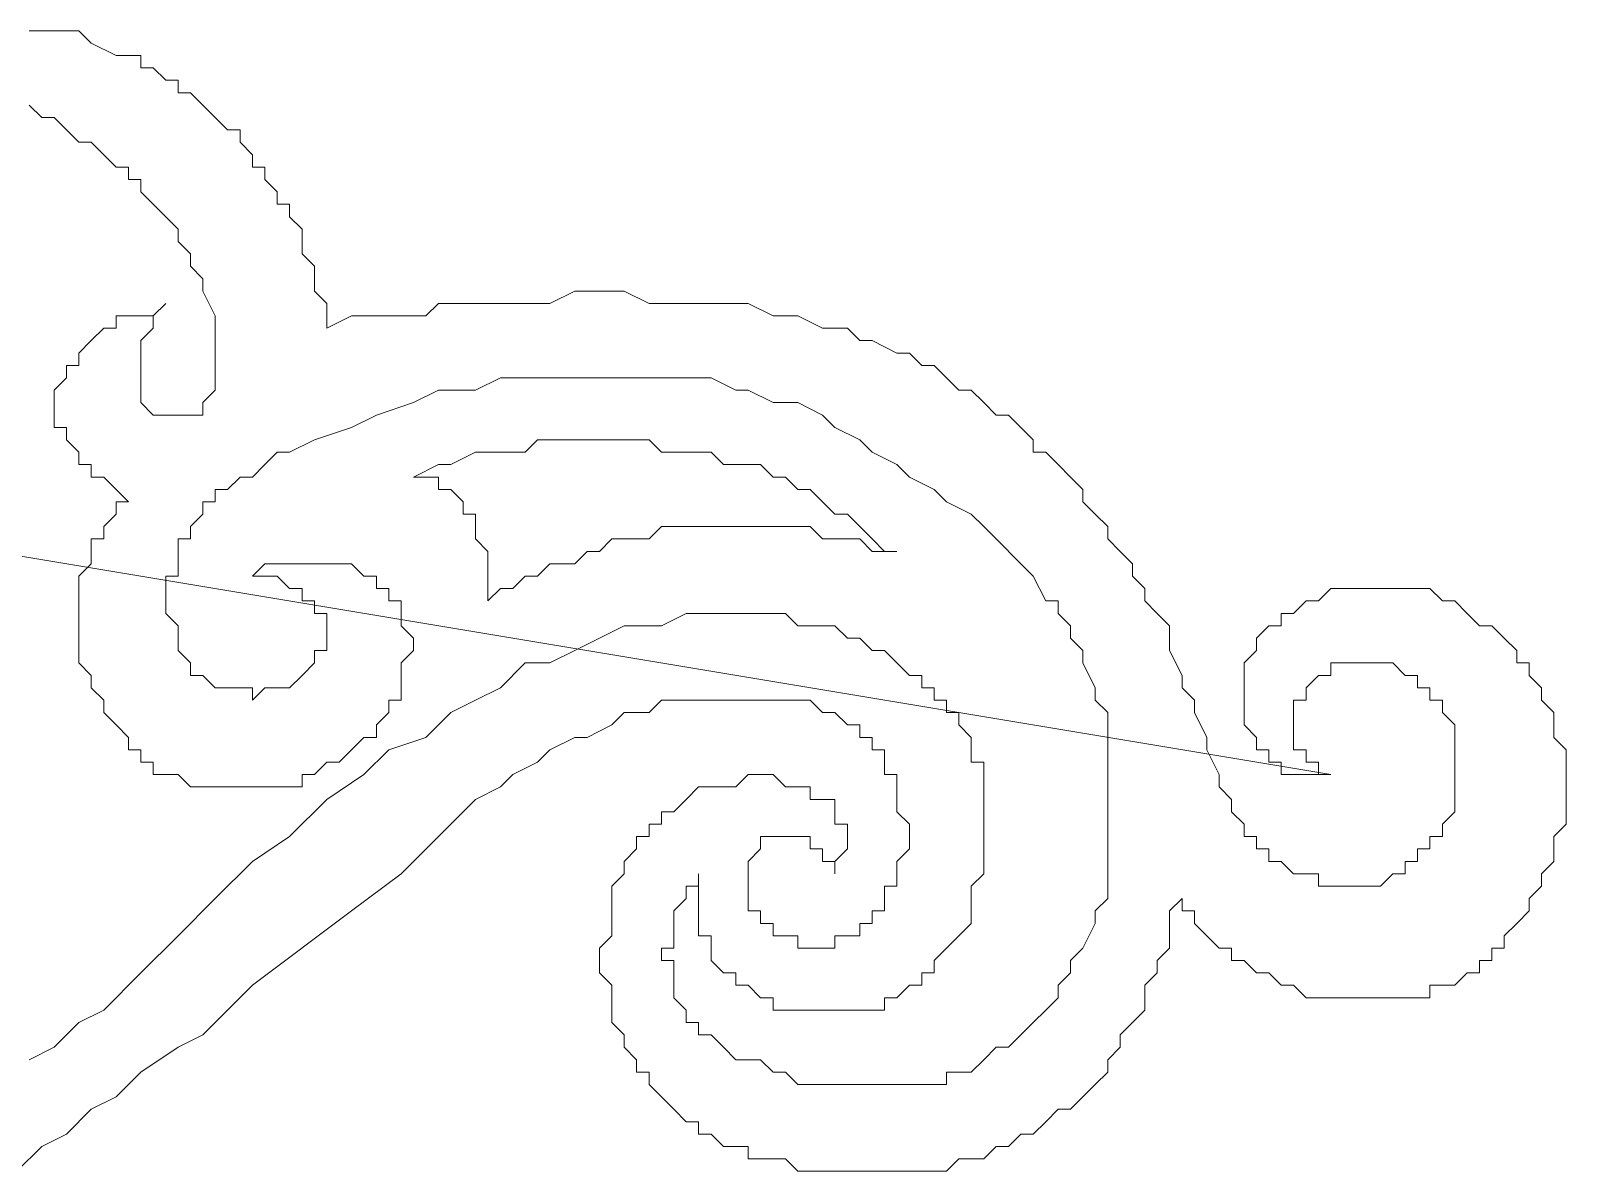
# Model space of a CAD drawing. Extents: x -66030 to 95157, y -13132 to 45879.
# Drawn here: x -4033.6 to -3549.7, y 10040.2 to 10399.6 of the extents above; entities that cross this region are included whole.
import ezdxf

# ---------------------------------------------------------------- set-up
doc = ezdxf.new("R2010")
doc.units = 0
doc.header["$LTSCALE"] = 100
doc.header["$MEASUREMENT"] = 0
doc.layers.get('0').update_dxf_attribs({"linetype": 'CONTINUOUS'})

msp = doc.modelspace()

# ---------------------------------------------------------------- linework, layer by layer
at = {"lineweight": 0}
for points in [[(-3623.89, 10165.19), (-3623.89, 10165.19), (-3627.8, 10165.19), (-3627.8, 10169.1), (-3631.7, 10169.1), (-3631.7, 10169.1), (-3631.7, 10173), (-3635.61, 10173), (-3635.61, 10176.91), (-3635.61, 10176.91), (-3635.61, 10176.91), (-3635.61, 10180.82), (-3635.61, 10180.82), (-3635.61, 10184.72), (-3635.61, 10184.72), (-3635.61, 10188.63), (-3635.61, 10188.63), (-3631.7, 10188.63), (-3631.7, 10192.53), (-3631.7, 10192.53), (-3627.8, 10196.44), (-3627.8, 10196.44), (-3627.8, 10196.44), (-3623.89, 10196.44), (-3623.89, 10200.35), (-3619.99, 10200.35), (-3619.99, 10200.35), (-3616.08, 10200.35), (-3612.17, 10200.35), (-3612.17, 10200.35), (-3608.27, 10200.35), (-3604.36, 10200.35), (-3604.36, 10200.35), (-3600.46, 10196.44), (-3600.46, 10196.44), (-3596.55, 10196.44), (-3596.55, 10192.53), (-3592.64, 10192.53), (-3592.64, 10188.63), (-3588.74, 10188.63), (-3588.74, 10184.72), (-3588.74, 10184.72), (-3584.83, 10180.82), (-3584.83, 10180.82), (-3584.83, 10176.91), (-3584.83, 10173), (-3584.83, 10173), (-3584.83, 10169.1), (-3584.83, 10165.19), (-3584.83, 10165.19), (-3584.83, 10161.29), (-3584.83, 10157.38), (-3584.83, 10157.38), (-3584.83, 10153.47), (-3588.74, 10149.57), (-3588.74, 10149.57), (-3588.74, 10145.66), (-3592.64, 10145.66), (-3592.64, 10141.76), (-3596.55, 10141.76), (-3596.55, 10137.85), (-3600.46, 10137.85), (-3600.46, 10133.94), (-3604.36, 10133.94), (-3608.27, 10130.04), (-3608.27, 10130.04), (-3612.17, 10130.04), (-3616.08, 10130.04), (-3616.08, 10130.04), (-3619.99, 10130.04), (-3623.89, 10130.04), (-3623.89, 10130.04), (-3627.8, 10130.04), (-3627.8, 10133.94), (-3631.7, 10133.94), (-3631.7, 10133.94), (-3635.61, 10133.94), (-3635.61, 10133.94), (-3639.52, 10137.85), (-3639.52, 10137.85), (-3643.42, 10137.85), (-3643.42, 10141.76), (-3647.33, 10141.76), (-3647.33, 10145.66), (-3651.23, 10145.66), (-3651.23, 10149.57), (-3651.23, 10149.57), (-3655.14, 10153.47), (-3655.14, 10153.47), (-3655.14, 10157.38), (-3659.05, 10161.29), (-3659.05, 10165.19), (-3662.95, 10173), (-3662.95, 10176.91), (-3666.86, 10184.72), (-3666.86, 10188.63), (-3670.76, 10192.53), (-3670.76, 10196.44), (-3674.67, 10204.25), (-3674.67, 10208.16), (-3674.67, 10212.06), (-3678.58, 10215.97), (-3682.48, 10219.88), (-3682.48, 10223.78), (-3686.39, 10227.69), (-3686.39, 10231.59), (-3690.29, 10235.5), (-3694.2, 10239.41), (-3694.2, 10243.31), (-3698.11, 10247.22), (-3702.01, 10251.12), (-3702.01, 10255.03), (-3705.92, 10258.94), (-3709.82, 10262.84), (-3713.73, 10266.75), (-3717.64, 10266.75), (-3717.64, 10270.65), (-3721.54, 10274.56), (-3725.45, 10278.47), (-3729.35, 10278.47), (-3733.26, 10282.37), (-3737.17, 10286.28), (-3741.07, 10286.28), (-3744.98, 10290.18), (-3748.88, 10294.09), (-3752.79, 10294.09), (-3756.7, 10298), (-3760.6, 10298), (-3768.41, 10301.9), (-3772.32, 10301.9), (-3776.22, 10305.81), (-3780.13, 10305.81), (-3784.04, 10305.81), (-3791.85, 10309.71), (-3795.75, 10309.71), (-3799.66, 10309.71), (-3807.47, 10313.62), (-3811.38, 10313.62), (-3815.28, 10313.62), (-3823.1, 10313.62), (-3827, 10313.62), (-3834.81, 10313.62), (-3838.72, 10313.62), (-3846.53, 10317.53), (-3850.44, 10317.53), (-3858.25, 10317.53), (-3862.16, 10317.53), (-3869.97, 10313.62), (-3877.78, 10313.62), (-3881.69, 10313.62), (-3889.5, 10313.62), (-3897.31, 10313.62), (-3905.12, 10313.62), (-3909.03, 10309.71), (-3916.84, 10309.71), (-3924.65, 10309.71), (-3932.46, 10309.71), (-3940.28, 10305.81), (-3940.28, 10309.71), (-3940.28, 10313.62), (-3944.18, 10317.53), (-3944.18, 10321.43), (-3944.18, 10325.34), (-3948.09, 10329.24), (-3948.09, 10333.15), (-3948.09, 10337.05), (-3951.99, 10340.96), (-3951.99, 10344.87), (-3955.9, 10344.87), (-3955.9, 10348.77), (-3959.81, 10352.68), (-3959.81, 10356.58), (-3963.71, 10356.58), (-3963.71, 10360.49), (-3967.62, 10364.4), (-3967.62, 10368.3), (-3971.52, 10368.3), (-3975.43, 10372.21), (-3975.43, 10372.21), (-3979.34, 10376.11), (-3979.34, 10376.11), (-3983.24, 10380.02), (-3987.15, 10380.02), (-3987.15, 10383.93), (-3991.05, 10383.93), (-3994.96, 10387.83), (-3998.87, 10387.83), (-3998.87, 10391.74), (-4006.68, 10391.74), (-4014.49, 10395.64), (-4018.39, 10399.55), (-4026.21, 10399.55), (-4034.02, 10399.55)], [(-4034.02, 10376.11), (-4030.11, 10372.21), (-4026.21, 10372.21), (-4022.3, 10368.3), (-4022.3, 10368.3), (-4018.39, 10364.4), (-4014.49, 10364.4), (-4010.58, 10360.49), (-4010.58, 10360.49), (-4006.68, 10356.58), (-4002.77, 10356.58), (-4002.77, 10352.68), (-3998.87, 10352.68), (-3998.87, 10348.77), (-3994.96, 10344.87), (-3994.96, 10344.87), (-3991.05, 10340.96), (-3991.05, 10340.96), (-3987.15, 10337.05), (-3987.15, 10333.15), (-3983.24, 10329.24), (-3983.24, 10325.34), (-3979.34, 10321.43), (-3979.34, 10317.53), (-3975.43, 10309.71), (-3975.43, 10305.81), (-3975.43, 10301.9), (-3975.43, 10298), (-3975.43, 10294.09), (-3975.43, 10290.18), (-3975.43, 10286.28), (-3975.43, 10286.28), (-3975.43, 10286.28), (-3979.34, 10282.37), (-3979.34, 10282.37), (-3979.34, 10282.37), (-3979.34, 10282.37), (-3979.34, 10278.47), (-3983.24, 10278.47), (-3983.24, 10278.47), (-3983.24, 10278.47), (-3987.15, 10278.47), (-3987.15, 10278.47), (-3987.15, 10278.47), (-3987.15, 10278.47), (-3991.05, 10278.47), (-3994.96, 10278.47), (-3994.96, 10278.47), (-3994.96, 10278.47), (-3998.87, 10282.37), (-3998.87, 10282.37), (-3998.87, 10282.37), (-3998.87, 10282.37), (-3998.87, 10282.37), (-3998.87, 10286.28), (-3998.87, 10286.28), (-3998.87, 10290.18), (-3998.87, 10294.09), (-3998.87, 10294.09), (-3998.87, 10298), (-3998.87, 10301.9), (-3994.96, 10305.81), (-3994.96, 10309.71), (-3991.05, 10313.62), (-3994.96, 10309.71), (-3998.87, 10309.71), (-3998.87, 10309.71), (-4002.77, 10309.71), (-4006.68, 10309.71), (-4006.68, 10305.81), (-4010.58, 10305.81), (-4010.58, 10305.81), (-4014.49, 10301.9), (-4014.49, 10301.9), (-4018.39, 10298), (-4018.39, 10298), (-4018.39, 10294.09), (-4022.3, 10294.09), (-4022.3, 10290.18), (-4022.3, 10290.18), (-4026.21, 10286.28), (-4026.21, 10286.28), (-4026.21, 10282.37), (-4026.21, 10282.37), (-4026.21, 10278.47), (-4026.21, 10274.56), (-4022.3, 10274.56), (-4022.3, 10270.65), (-4022.3, 10270.65), (-4018.39, 10266.75), (-4018.39, 10262.84), (-4014.49, 10262.84), (-4014.49, 10258.94), (-4010.58, 10258.94), (-4006.68, 10255.03), (-4002.77, 10251.12), (-4006.68, 10251.12), (-4006.68, 10247.22), (-4010.58, 10243.31), (-4010.58, 10239.41), (-4014.49, 10239.41), (-4014.49, 10235.5), (-4014.49, 10231.59), (-4018.39, 10227.69), (-4018.39, 10227.69), (-4018.39, 10223.78), (-4018.39, 10219.88), (-4018.39, 10215.97), (-4018.39, 10212.06), (-4018.39, 10212.06), (-4018.39, 10208.16), (-4018.39, 10204.25), (-4018.39, 10204.25), (-4018.39, 10200.35), (-4014.49, 10196.44), (-4014.49, 10192.53), (-4014.49, 10192.53), (-4010.58, 10188.63), (-4010.58, 10184.72), (-4010.58, 10184.72), (-4006.68, 10180.82), (-4006.68, 10180.82), (-4002.77, 10176.91), (-4002.77, 10173), (-3998.87, 10173), (-3998.87, 10169.1), (-3994.96, 10169.1), (-3994.96, 10165.19), (-3991.05, 10165.19), (-3991.05, 10165.19), (-3987.15, 10165.19), (-3983.24, 10161.29), (-3979.34, 10161.29), (-3979.34, 10161.29), (-3975.43, 10161.29), (-3971.52, 10161.29), (-3967.62, 10161.29), (-3963.71, 10161.29), (-3959.81, 10161.29), (-3955.9, 10161.29), (-3951.99, 10161.29), (-3948.09, 10161.29), (-3948.09, 10165.19), (-3944.18, 10165.19), (-3940.28, 10169.1), (-3936.37, 10169.1), (-3932.46, 10173), (-3932.46, 10173), (-3928.56, 10176.91), (-3924.65, 10176.91), (-3924.65, 10180.82), (-3920.75, 10184.72), (-3920.75, 10188.63), (-3916.84, 10188.63), (-3916.84, 10192.53), (-3916.84, 10196.44), (-3916.84, 10200.35), (-3912.93, 10204.25), (-3912.93, 10208.16), (-3912.93, 10208.16), (-3916.84, 10212.06), (-3916.84, 10212.06), (-3916.84, 10215.97), (-3916.84, 10215.97), (-3916.84, 10219.88), (-3916.84, 10219.88), (-3920.75, 10219.88), (-3920.75, 10223.78), (-3920.75, 10223.78), (-3924.65, 10223.78), (-3924.65, 10223.78), (-3924.65, 10227.69), (-3924.65, 10227.69), (-3928.56, 10227.69), (-3932.46, 10231.59), (-3932.46, 10231.59), (-3936.37, 10231.59), (-3940.28, 10231.59), (-3944.18, 10231.59), (-3948.09, 10231.59), (-3951.99, 10231.59), (-3955.9, 10231.59), (-3959.81, 10231.59), (-3963.71, 10227.69), (-3959.81, 10227.69), (-3955.9, 10227.69), (-3951.99, 10223.78), (-3951.99, 10223.78), (-3948.09, 10223.78), (-3948.09, 10219.88), (-3944.18, 10219.88), (-3944.18, 10215.97), (-3944.18, 10215.97), (-3940.28, 10215.97), (-3940.28, 10212.06), (-3940.28, 10212.06), (-3940.28, 10208.16), (-3940.28, 10208.16), (-3940.28, 10208.16), (-3940.28, 10204.25), (-3940.28, 10204.25), (-3944.18, 10204.25), (-3944.18, 10200.35), (-3944.18, 10200.35), (-3944.18, 10200.35), (-3948.09, 10196.44), (-3948.09, 10196.44), (-3948.09, 10196.44), (-3951.99, 10192.53), (-3951.99, 10192.53), (-3955.9, 10192.53), (-3955.9, 10192.53), (-3955.9, 10192.53), (-3959.81, 10192.53), (-3959.81, 10192.53), (-3963.71, 10188.63), (-3963.71, 10192.53), (-3967.62, 10192.53), (-3967.62, 10192.53), (-3971.52, 10192.53), (-3971.52, 10192.53), (-3975.43, 10192.53), (-3975.43, 10192.53), (-3979.34, 10196.44), (-3979.34, 10196.44), (-3983.24, 10196.44), (-3983.24, 10200.35), (-3983.24, 10200.35), (-3987.15, 10204.25), (-3987.15, 10204.25), (-3987.15, 10208.16), (-3987.15, 10208.16), (-3987.15, 10208.16), (-3987.15, 10212.06), (-3991.05, 10215.97), (-3991.05, 10215.97), (-3991.05, 10219.88), (-3991.05, 10219.88), (-3991.05, 10223.78), (-3991.05, 10223.78), (-3991.05, 10227.69), (-3987.15, 10227.69), (-3987.15, 10231.59), (-3987.15, 10231.59), (-3987.15, 10235.5), (-3987.15, 10239.41), (-3983.24, 10239.41), (-3983.24, 10243.31), (-3983.24, 10243.31), (-3979.34, 10247.22), (-3979.34, 10247.22), (-3979.34, 10251.12), (-3975.43, 10251.12), (-3975.43, 10255.03), (-3971.52, 10255.03), (-3967.62, 10258.94), (-3967.62, 10258.94), (-3963.71, 10258.94), (-3959.81, 10262.84), (-3959.81, 10262.84), (-3955.9, 10266.75), (-3951.99, 10266.75), (-3944.18, 10270.65), (-3932.46, 10274.56), (-3924.65, 10278.47), (-3912.93, 10282.37), (-3905.12, 10286.28), (-3893.4, 10286.28), (-3885.59, 10290.18), (-3877.78, 10290.18), (-3866.06, 10290.18), (-3858.25, 10290.18), (-3850.44, 10290.18), (-3842.63, 10290.18), (-3834.81, 10290.18), (-3827, 10290.18), (-3819.19, 10290.18), (-3811.38, 10286.28), (-3807.47, 10286.28), (-3799.66, 10282.37), (-3791.85, 10282.37), (-3784.04, 10278.47), (-3780.13, 10274.56), (-3772.32, 10270.65), (-3768.41, 10266.75), (-3760.6, 10262.84), (-3756.7, 10258.94), (-3748.88, 10255.03), (-3744.98, 10251.12), (-3737.17, 10247.22), (-3733.26, 10243.31), (-3729.35, 10239.41), (-3721.54, 10231.59), (-3717.64, 10227.69), (-3713.73, 10219.88), (-3709.82, 10219.88), (-3709.82, 10215.97), (-3705.92, 10212.06), (-3705.92, 10208.16), (-3702.01, 10204.25), (-3702.01, 10200.35), (-3698.11, 10192.53), (-3698.11, 10188.63), (-3694.2, 10184.72), (-3694.2, 10176.91), (-3694.2, 10173), (-3694.2, 10165.19), (-3694.2, 10161.29), (-3694.2, 10153.47), (-3694.2, 10149.57), (-3694.2, 10145.66), (-3694.2, 10137.85), (-3694.2, 10133.94), (-3694.2, 10126.13), (-3698.11, 10122.23), (-3698.11, 10118.32), (-3702.01, 10110.51), (-3705.92, 10106.6), (-3705.92, 10102.7), (-3709.82, 10098.79), (-3709.82, 10098.79), (-3709.82, 10094.88), (-3713.73, 10090.98), (-3713.73, 10090.98), (-3717.64, 10087.07), (-3717.64, 10087.07), (-3721.54, 10083.17), (-3721.54, 10083.17), (-3725.45, 10079.26), (-3729.35, 10079.26), (-3729.35, 10079.26), (-3733.26, 10075.36), (-3733.26, 10075.36), (-3737.17, 10071.45), (-3741.07, 10071.45), (-3744.98, 10071.45), (-3744.98, 10067.54), (-3748.88, 10067.54), (-3756.7, 10067.54), (-3760.6, 10067.54), (-3764.51, 10067.54), (-3768.41, 10067.54), (-3776.22, 10067.54), (-3780.13, 10067.54), (-3784.04, 10067.54), (-3787.94, 10067.54), (-3791.85, 10067.54), (-3795.75, 10071.45), (-3799.66, 10071.45), (-3803.57, 10075.36), (-3807.47, 10075.36), (-3811.38, 10075.36), (-3815.28, 10079.26), (-3819.19, 10083.17), (-3819.19, 10083.17), (-3823.1, 10083.17), (-3823.1, 10087.07), (-3823.1, 10087.07), (-3827, 10087.07), (-3827, 10090.98), (-3827, 10090.98), (-3827, 10090.98), (-3830.91, 10094.88), (-3830.91, 10098.79), (-3830.91, 10098.79), (-3830.91, 10098.79), (-3830.91, 10102.7), (-3830.91, 10102.7), (-3830.91, 10106.6), (-3834.81, 10106.6), (-3834.81, 10110.51), (-3830.91, 10110.51), (-3830.91, 10114.41), (-3830.91, 10114.41), (-3830.91, 10118.32), (-3830.91, 10118.32), (-3830.91, 10122.23), (-3830.91, 10122.23), (-3827, 10126.13), (-3827, 10126.13), (-3827, 10130.04), (-3823.1, 10130.04), (-3823.1, 10133.94), (-3823.1, 10133.94), (-3823.1, 10130.04), (-3823.1, 10130.04), (-3823.1, 10126.13), (-3823.1, 10126.13), (-3823.1, 10126.13), (-3823.1, 10122.23), (-3823.1, 10118.32), (-3823.1, 10114.41), (-3819.19, 10114.41), (-3819.19, 10110.51), (-3819.19, 10106.6), (-3815.28, 10102.7), (-3815.28, 10102.7), (-3811.38, 10102.7), (-3811.38, 10098.79), (-3807.47, 10098.79), (-3803.57, 10094.88), (-3799.66, 10094.88), (-3799.66, 10090.98), (-3795.75, 10090.98), (-3791.85, 10090.98), (-3787.94, 10090.98), (-3784.04, 10090.98), (-3780.13, 10090.98), (-3776.22, 10090.98), (-3776.22, 10090.98), (-3772.32, 10090.98), (-3772.32, 10090.98), (-3768.41, 10090.98), (-3768.41, 10090.98), (-3764.51, 10090.98), (-3764.51, 10094.88), (-3760.6, 10094.88), (-3760.6, 10094.88), (-3756.7, 10098.79), (-3756.7, 10098.79), (-3752.79, 10098.79), (-3752.79, 10102.7), (-3748.88, 10102.7), (-3748.88, 10106.6), (-3748.88, 10106.6), (-3744.98, 10110.51), (-3744.98, 10110.51), (-3741.07, 10114.41), (-3741.07, 10114.41), (-3737.17, 10118.32), (-3737.17, 10126.13), (-3737.17, 10130.04), (-3733.26, 10133.94), (-3733.26, 10141.76), (-3733.26, 10145.66), (-3733.26, 10149.57), (-3733.26, 10157.38), (-3733.26, 10157.38), (-3733.26, 10161.29), (-3733.26, 10165.19), (-3733.26, 10165.19), (-3733.26, 10169.1), (-3737.17, 10169.1), (-3737.17, 10173), (-3737.17, 10173), (-3737.17, 10176.91), (-3741.07, 10180.82), (-3741.07, 10180.82), (-3741.07, 10184.72), (-3744.98, 10184.72), (-3744.98, 10188.63), (-3748.88, 10188.63), (-3748.88, 10192.53), (-3752.79, 10192.53), (-3752.79, 10196.44), (-3756.7, 10196.44), (-3760.6, 10200.35), (-3760.6, 10200.35), (-3764.51, 10204.25), (-3768.41, 10204.25), (-3772.32, 10208.16), (-3772.32, 10208.16), (-3776.22, 10208.16), (-3780.13, 10212.06), (-3784.04, 10212.06), (-3787.94, 10212.06), (-3787.94, 10212.06), (-3791.85, 10212.06), (-3795.75, 10215.97), (-3799.66, 10215.97), (-3803.57, 10215.97), (-3803.57, 10215.97), (-3807.47, 10215.97), (-3811.38, 10215.97), (-3815.28, 10215.97), (-3819.19, 10215.97), (-3823.1, 10215.97), (-3823.1, 10215.97), (-3827, 10215.97), (-3834.81, 10212.06), (-3842.63, 10212.06), (-3846.53, 10212.06), (-3854.34, 10208.16), (-3862.16, 10204.25), (-3869.97, 10200.35), (-3877.78, 10200.35), (-3885.59, 10192.53), (-3893.4, 10188.63), (-3901.22, 10184.72), (-3909.03, 10176.91), (-3920.75, 10173), (-3928.56, 10165.19), (-3940.28, 10157.38), (-3951.99, 10145.66), (-3963.71, 10137.85), (-3975.43, 10126.13), (-3987.15, 10114.41), (-3998.87, 10102.7), (-4010.58, 10090.98), (-4018.39, 10087.07), (-4026.21, 10079.26), (-4034.02, 10075.36)], [(-4037.92, 10040.2), (-4030.11, 10048.01), (-4022.3, 10051.92), (-4014.49, 10059.73), (-4006.68, 10063.64), (-3998.87, 10071.45), (-3987.15, 10079.26), (-3979.34, 10083.17), (-3963.71, 10098.79), (-3932.46, 10122.23), (-3916.84, 10133.94), (-3905.12, 10145.66), (-3893.4, 10157.38), (-3885.59, 10161.29), (-3881.69, 10165.19), (-3873.87, 10169.1), (-3869.97, 10173), (-3862.16, 10176.91), (-3858.25, 10176.91), (-3850.44, 10180.82), (-3850.44, 10180.82), (-3846.53, 10184.72), (-3842.63, 10184.72), (-3838.72, 10184.72), (-3834.81, 10188.63), (-3830.91, 10188.63), (-3830.91, 10188.63), (-3827, 10188.63), (-3823.1, 10188.63), (-3819.19, 10188.63), (-3815.28, 10188.63), (-3811.38, 10188.63), (-3807.47, 10188.63), (-3803.57, 10188.63), (-3799.66, 10188.63), (-3795.75, 10188.63), (-3791.85, 10188.63), (-3787.94, 10188.63), (-3784.04, 10184.72), (-3780.13, 10184.72), (-3780.13, 10184.72), (-3776.22, 10180.82), (-3776.22, 10180.82), (-3772.32, 10180.82), (-3772.32, 10176.91), (-3768.41, 10176.91), (-3768.41, 10173), (-3764.51, 10173), (-3764.51, 10169.1), (-3764.51, 10169.1), (-3764.51, 10165.19), (-3760.6, 10165.19), (-3760.6, 10161.29), (-3760.6, 10161.29), (-3760.6, 10157.38), (-3760.6, 10153.47), (-3756.7, 10149.57), (-3756.7, 10145.66), (-3756.7, 10141.76), (-3760.6, 10137.85), (-3760.6, 10133.94), (-3760.6, 10130.04), (-3764.51, 10130.04), (-3764.51, 10126.13), (-3764.51, 10122.23), (-3768.41, 10122.23), (-3768.41, 10118.32), (-3772.32, 10118.32), (-3772.32, 10114.41), (-3776.22, 10114.41), (-3776.22, 10114.41), (-3780.13, 10114.41), (-3780.13, 10110.51), (-3784.04, 10110.51), (-3784.04, 10110.51), (-3787.94, 10110.51), (-3787.94, 10110.51), (-3791.85, 10110.51), (-3791.85, 10114.41), (-3791.85, 10114.41), (-3795.75, 10114.41), (-3795.75, 10114.41), (-3799.66, 10114.41), (-3799.66, 10118.32), (-3799.66, 10118.32), (-3803.57, 10118.32), (-3803.57, 10122.23), (-3803.57, 10122.23), (-3807.47, 10122.23), (-3807.47, 10126.13), (-3807.47, 10126.13), (-3807.47, 10130.04), (-3807.47, 10130.04), (-3807.47, 10130.04), (-3807.47, 10133.94), (-3807.47, 10133.94), (-3807.47, 10133.94), (-3807.47, 10137.85), (-3807.47, 10137.85), (-3807.47, 10137.85), (-3803.57, 10141.76), (-3803.57, 10141.76), (-3803.57, 10141.76), (-3803.57, 10141.76), (-3803.57, 10145.66), (-3799.66, 10145.66), (-3799.66, 10145.66), (-3799.66, 10145.66), (-3799.66, 10145.66), (-3795.75, 10145.66), (-3795.75, 10145.66), (-3795.75, 10145.66), (-3791.85, 10145.66), (-3791.85, 10145.66), (-3791.85, 10145.66), (-3787.94, 10145.66), (-3787.94, 10145.66), (-3787.94, 10141.76), (-3784.04, 10141.76), (-3784.04, 10141.76), (-3784.04, 10137.85), (-3780.13, 10137.85), (-3780.13, 10133.94), (-3780.13, 10137.85), (-3776.22, 10141.76), (-3776.22, 10141.76), (-3776.22, 10145.66), (-3776.22, 10145.66), (-3776.22, 10149.57), (-3776.22, 10149.57), (-3780.13, 10149.57), (-3780.13, 10153.47), (-3780.13, 10153.47), (-3780.13, 10157.38), (-3784.04, 10157.38), (-3784.04, 10157.38), (-3787.94, 10157.38), (-3787.94, 10161.29), (-3791.85, 10161.29), (-3791.85, 10161.29), (-3795.75, 10161.29), (-3795.75, 10161.29), (-3799.66, 10165.19), (-3799.66, 10165.19), (-3803.57, 10165.19), (-3807.47, 10165.19), (-3807.47, 10165.19), (-3811.38, 10161.29), (-3815.28, 10161.29), (-3819.19, 10161.29), (-3819.19, 10161.29), (-3823.1, 10161.29), (-3827, 10157.38), (-3827, 10157.38), (-3830.91, 10153.47), (-3834.81, 10153.47), (-3834.81, 10153.47), (-3834.81, 10149.57), (-3838.72, 10149.57), (-3838.72, 10145.66), (-3842.63, 10145.66), (-3842.63, 10141.76), (-3842.63, 10141.76), (-3846.53, 10137.85), (-3846.53, 10133.94), (-3850.44, 10130.04), (-3850.44, 10126.13), (-3850.44, 10122.23), (-3850.44, 10114.41), (-3854.34, 10110.51), (-3854.34, 10106.6), (-3854.34, 10102.7), (-3850.44, 10098.79), (-3850.44, 10094.88), (-3850.44, 10087.07), (-3846.53, 10083.17), (-3846.53, 10079.26), (-3842.63, 10075.36), (-3842.63, 10075.36), (-3842.63, 10071.45), (-3838.72, 10071.45), (-3838.72, 10067.54), (-3838.72, 10067.54), (-3834.81, 10063.64), (-3834.81, 10063.64), (-3830.91, 10059.73), (-3830.91, 10059.73), (-3827, 10055.83), (-3827, 10055.83), (-3823.1, 10055.83), (-3823.1, 10051.92), (-3819.19, 10051.92), (-3815.28, 10048.01), (-3815.28, 10048.01), (-3811.38, 10048.01), (-3807.47, 10048.01), (-3807.47, 10044.11), (-3803.57, 10044.11), (-3799.66, 10044.11), (-3795.75, 10044.11), (-3791.85, 10040.2), (-3791.85, 10040.2), (-3787.94, 10040.2), (-3784.04, 10040.2), (-3776.22, 10040.2), (-3768.41, 10040.2), (-3764.51, 10040.2), (-3756.7, 10040.2), (-3752.79, 10040.2), (-3744.98, 10040.2), (-3741.07, 10044.11), (-3733.26, 10044.11), (-3729.35, 10048.01), (-3725.45, 10048.01), (-3721.54, 10051.92), (-3717.64, 10051.92), (-3713.73, 10055.83), (-3709.82, 10059.73), (-3705.92, 10059.73), (-3702.01, 10063.64), (-3698.11, 10067.54), (-3694.2, 10071.45), (-3694.2, 10075.36), (-3690.29, 10079.26), (-3690.29, 10083.17), (-3686.39, 10087.07), (-3682.48, 10090.98), (-3682.48, 10094.88), (-3682.48, 10098.79), (-3678.58, 10102.7), (-3678.58, 10106.6), (-3674.67, 10110.51), (-3674.67, 10114.41), (-3674.67, 10118.32), (-3674.67, 10122.23), (-3670.76, 10126.13), (-3670.76, 10122.23), (-3666.86, 10122.23), (-3666.86, 10118.32), (-3662.95, 10114.41), (-3662.95, 10114.41), (-3659.05, 10110.51), (-3655.14, 10110.51), (-3655.14, 10106.6), (-3651.23, 10106.6), (-3647.33, 10102.7), (-3647.33, 10102.7), (-3643.42, 10102.7), (-3639.52, 10098.79), (-3639.52, 10098.79), (-3635.61, 10098.79), (-3635.61, 10098.79), (-3631.7, 10094.88), (-3627.8, 10094.88), (-3627.8, 10094.88), (-3623.89, 10094.88), (-3619.99, 10094.88), (-3619.99, 10094.88), (-3616.08, 10094.88), (-3612.17, 10094.88), (-3612.17, 10094.88), (-3608.27, 10094.88), (-3604.36, 10094.88), (-3604.36, 10094.88), (-3600.46, 10094.88), (-3600.46, 10094.88), (-3596.55, 10094.88), (-3592.64, 10094.88), (-3592.64, 10098.79), (-3588.74, 10098.79), (-3588.74, 10098.79), (-3584.83, 10098.79), (-3580.93, 10102.7), (-3580.93, 10102.7), (-3577.02, 10102.7), (-3577.02, 10106.6), (-3573.11, 10106.6), (-3573.11, 10110.51), (-3569.21, 10110.51), (-3569.21, 10114.41), (-3569.21, 10114.41), (-3565.3, 10118.32), (-3565.3, 10118.32), (-3561.4, 10122.23), (-3561.4, 10122.23), (-3561.4, 10126.13), (-3557.49, 10130.04), (-3557.49, 10130.04), (-3557.49, 10133.94), (-3553.58, 10137.85), (-3553.58, 10137.85), (-3553.58, 10141.76), (-3553.58, 10145.66), (-3553.58, 10145.66), (-3549.68, 10149.57), (-3549.68, 10153.47), (-3549.68, 10157.38), (-3549.68, 10161.29), (-3549.68, 10161.29), (-3549.68, 10165.19), (-3549.68, 10173), (-3553.58, 10176.91), (-3553.58, 10180.82), (-3553.58, 10184.72), (-3557.49, 10188.63), (-3557.49, 10192.53), (-3561.4, 10196.44), (-3561.4, 10200.35), (-3565.3, 10200.35), (-3565.3, 10204.25), (-3569.21, 10208.16), (-3573.11, 10212.06), (-3577.02, 10212.06), (-3580.93, 10215.97), (-3580.93, 10215.97), (-3584.83, 10219.88), (-3588.74, 10219.88), (-3592.64, 10223.78), (-3596.55, 10223.78), (-3600.46, 10223.78), (-3604.36, 10223.78), (-3608.27, 10223.78), (-3612.17, 10223.78), (-3616.08, 10223.78), (-3619.99, 10223.78), (-3623.89, 10223.78), (-3623.89, 10223.78), (-3627.8, 10219.88), (-3631.7, 10219.88), (-3635.61, 10215.97), (-3635.61, 10215.97), (-3639.52, 10215.97), (-3639.52, 10212.06), (-3643.42, 10212.06), (-3643.42, 10212.06), (-3647.33, 10208.16), (-3647.33, 10204.25), (-3647.33, 10204.25), (-3651.23, 10200.35), (-3651.23, 10200.35), (-3651.23, 10196.44), (-3651.23, 10192.53), (-3651.23, 10192.53), (-3651.23, 10188.63), (-3651.23, 10188.63), (-3651.23, 10184.72), (-3651.23, 10184.72), (-3651.23, 10180.82), (-3651.23, 10180.82), (-3647.33, 10176.91), (-3647.33, 10176.91), (-3647.33, 10173), (-3643.42, 10173), (-3643.42, 10169.1), (-3643.42, 10169.1), (-3639.52, 10169.1), (-3639.52, 10165.19), (-3639.52, 10165.19), (-3635.61, 10165.19), (-3635.61, 10165.19), (-3631.7, 10165.19), (-3631.7, 10165.19), (-3627.8, 10165.19), (-3627.8, 10165.19), (-3623.89, 10165.19), (-3623.89, 10165.19), (-4561.32, 10321.43)]]:
    msp.add_lwpolyline(points, dxfattribs=at)
msp.add_lwpolyline([(-3760.6, 10235.5), (-3764.51, 10235.5), (-3768.41, 10239.41), (-3772.32, 10243.31), (-3776.22, 10247.22), (-3780.13, 10247.22), (-3784.04, 10251.12), (-3787.94, 10255.03), (-3791.85, 10255.03), (-3795.75, 10258.94), (-3799.66, 10258.94), (-3803.57, 10262.84), (-3811.38, 10262.84), (-3815.28, 10262.84), (-3819.19, 10266.75), (-3823.1, 10266.75), (-3827, 10266.75), (-3834.81, 10266.75), (-3838.72, 10270.65), (-3842.63, 10270.65), (-3846.53, 10270.65), (-3854.34, 10270.65), (-3858.25, 10270.65), (-3862.16, 10270.65), (-3869.97, 10270.65), (-3873.87, 10270.65), (-3877.78, 10266.75), (-3885.59, 10266.75), (-3889.5, 10266.75), (-3893.4, 10266.75), (-3901.22, 10262.84), (-3905.12, 10262.84), (-3912.93, 10258.94), (-3909.03, 10258.94), (-3905.12, 10258.94), (-3905.12, 10255.03), (-3901.22, 10255.03), (-3901.22, 10255.03), (-3901.22, 10255.03), (-3897.31, 10251.12), (-3897.31, 10251.12), (-3897.31, 10251.12), (-3897.31, 10247.22), (-3893.4, 10247.22), (-3893.4, 10243.31), (-3893.4, 10239.41), (-3889.5, 10235.5), (-3889.5, 10235.5), (-3889.5, 10231.59), (-3889.5, 10227.69), (-3889.5, 10223.78), (-3889.5, 10219.88), (-3885.59, 10223.78), (-3881.69, 10223.78), (-3877.78, 10227.69), (-3873.87, 10227.69), (-3869.97, 10231.59), (-3862.16, 10231.59), (-3858.25, 10235.5), (-3854.34, 10235.5), (-3850.44, 10239.41), (-3846.53, 10239.41), (-3842.63, 10239.41), (-3838.72, 10239.41), (-3834.81, 10243.31), (-3830.91, 10243.31), (-3827, 10243.31), (-3823.1, 10243.31), (-3819.19, 10243.31), (-3815.28, 10243.31), (-3811.38, 10243.31), (-3807.47, 10243.31), (-3803.57, 10243.31), (-3799.66, 10243.31), (-3795.75, 10243.31), (-3791.85, 10243.31), (-3787.94, 10243.31), (-3784.04, 10239.41), (-3780.13, 10239.41), (-3776.22, 10239.41), (-3772.32, 10239.41), (-3768.41, 10235.5), (-3764.51, 10235.5), (-3760.6, 10235.5)], close=True, dxfattribs=at)

doc.saveas('drawing.dxf')
